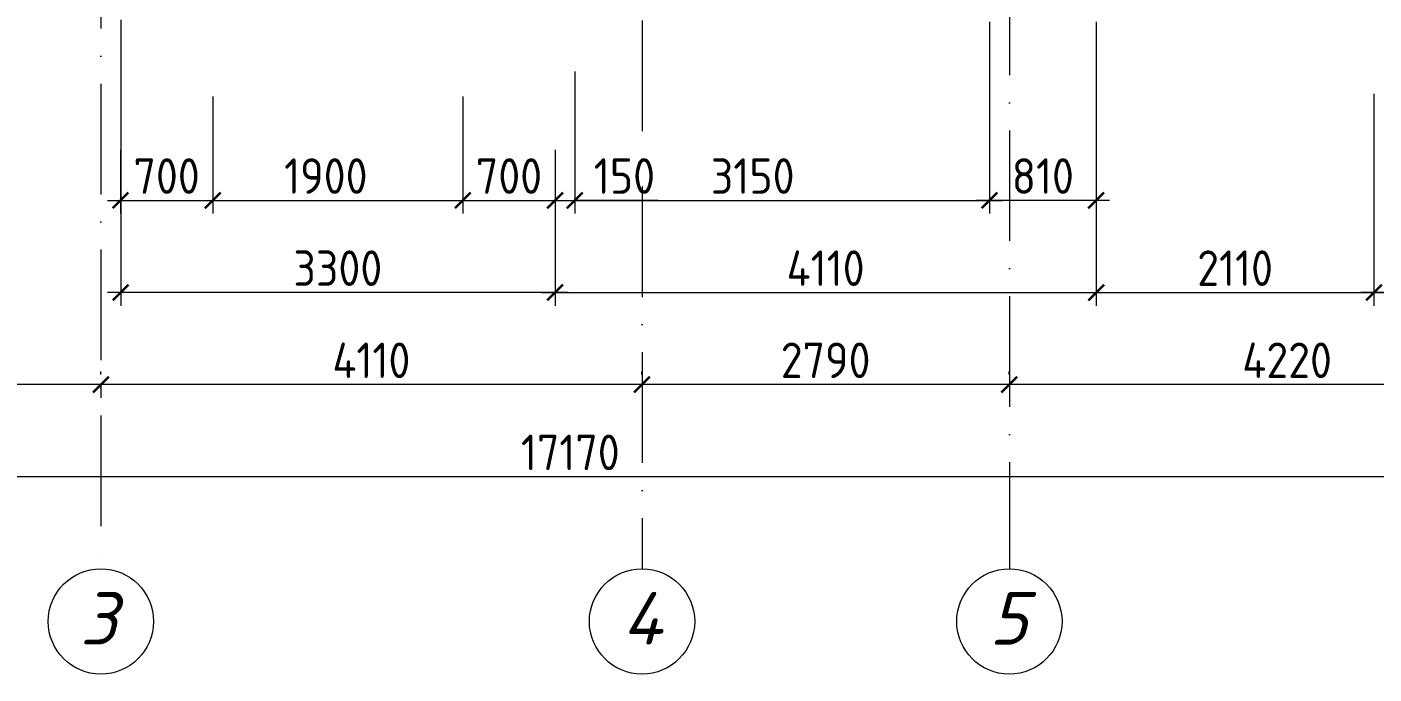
# Model space of a CAD drawing. Header units: millimetres. Extents: x 854812 to 1164625, y 589925 to 823301.
# Drawn here: x 1016034 to 1026265, y 684540 to 689457 of the extents above; entities that cross this region are included whole.
import ezdxf
from ezdxf.enums import TextEntityAlignment as Align

# ---------------------------------------------------------------- set-up
doc = ezdxf.new("R2010")
doc.units = ezdxf.units.MM
doc.linetypes.add('ACAD_ISO10W100', pattern=[18, 12, -3, 0, -3])
doc.linetypes.add('JIS_08_15', pattern=[17.25, 15, -0.75, 0.75, -0.75])
doc.layers.get('Defpoints').update_dxf_attribs({"color": 40})
for name, color, linetype, lineweight in [('оси', 50, 'JIS_08_15', 9), ('размеры', 215, 'Continuous', 13), ('текст', 7, 'Continuous', 13)]:
    doc.layers.add(name, color=color, linetype=linetype, lineweight=lineweight)
doc.styles.add('GOST 2.304', font='isocpeur.ttf', dxfattribs={"width": 0.9})
doc.styles.add('Isocpeur', font='isocpeui.ttf')
doc.dimstyles.new('1', dxfattribs={"dimscale": 100, "dimtxt": 2.7, "dimasz": 1.2, "dimexe": 1, "dimexo": 1, "dimgap": 0.5, "dimtad": 1, "dimdec": 0, "dimzin": 0, "dimdsep": 46, "dimtxsty": 'GOST 2.304', "dimblk": 'ARCHTICK', "dimcen": 0.09, "dimdle": 1, "dimclrd": 256, "dimclre": 256, "dimclrt": 7, "dimadec": 0, "dimazin": 0, "dimtfac": 1, "dimtdec": 0, "dimtmove": 1, "dimatfit": 3, "dimldrblk": 'ARCHTICK', "dimfxl": 100, "dimtolj": 1, "dimtzin": 0, "dimlwd": 5, "dimlwe": 5, "dimarcsym": 1})

# ---------------------------------------------------------------- blocks, each defined once
blk = doc.blocks.new('_ArchTick')
at = {"color": 0, "linetype": 'ByBlock', "const_width": 0.15}
blk.add_lwpolyline([(-0.5, -0.5), (0.5, 0.5)], dxfattribs=at)
blk = doc.blocks.new('*D572')
at = {"layer": 'Defpoints', "color": 0, "ltscale": 0.1}
for p in [(1026265, 689049), (1027565, 687894), (1026265, 687439)]:
    blk.add_point(p, dxfattribs=at)
at = {"layer": 'размеры', "lineweight": 5, "ltscale": 0.1}
for p, q in [((1026265, 688949), (1026265, 687339)), ((1027565, 687794), (1027565, 687339)), ((1027665, 687439), (1026165, 687439))]:
    blk.add_line(p, q, dxfattribs=at)
at = {"layer": 'размеры', "lineweight": 5, "ltscale": 0.1, "xscale": 120, "yscale": 120, "zscale": 120, "rotation": 180}
blk.add_blockref('_ArchTick', (1026265, 687439), dxfattribs=at)
at = {"layer": 'размеры', "lineweight": 5, "ltscale": 0.1, "xscale": 120, "yscale": 120, "zscale": 120}
blk.add_blockref('_ArchTick', (1027565, 687439), dxfattribs=at)
at = {"layer": 'размеры', "color": 7, "ltscale": 0.1, "insert": (1026965, 687624), "char_height": 270, "attachment_point": 5, "style": 'GOST 2.304'}
blk.add_mtext('\\A1;1300', dxfattribs=at)
blk = doc.blocks.new('*D583')
at = {"layer": 'Defpoints', "color": 0, "ltscale": 0.1}
for p in [(1016746, 689610), (1020045, 688320), (1016746, 687439)]:
    blk.add_point(p, dxfattribs=at)
at = {"layer": 'размеры', "lineweight": 5, "ltscale": 0.1}
for p, q in [((1016746, 689510), (1016746, 687339)), ((1020045, 688220), (1020045, 687339)), ((1020145, 687439), (1016646, 687439))]:
    blk.add_line(p, q, dxfattribs=at)
at = {"layer": 'размеры', "lineweight": 5, "ltscale": 0.1, "xscale": 120, "yscale": 120, "zscale": 120, "rotation": 180}
blk.add_blockref('_ArchTick', (1016746, 687439), dxfattribs=at)
at = {"layer": 'размеры', "lineweight": 5, "ltscale": 0.1, "xscale": 120, "yscale": 120, "zscale": 120}
blk.add_blockref('_ArchTick', (1020045, 687439), dxfattribs=at)
at = {"layer": 'размеры', "color": 7, "ltscale": 0.1, "insert": (1018395, 687624), "char_height": 270, "attachment_point": 5, "style": 'GOST 2.304'}
blk.add_mtext('\\A1;3300', dxfattribs=at)
blk = doc.blocks.new('*D593')
at = {"layer": 'Defpoints', "color": 0}
for p in [(1011745, 686039), (1011745, 686016), (1028915, 686016)]:
    blk.add_point(p, dxfattribs=at)
at = {"layer": 'размеры', "lineweight": 5}
for p, q in [((1011745, 686116), (1011745, 686139)), ((1028915, 686116), (1028915, 686139)), ((1029015, 686039), (1011645, 686039))]:
    blk.add_line(p, q, dxfattribs=at)
at = {"layer": 'размеры', "lineweight": 5, "xscale": 120, "yscale": 120, "zscale": 120, "rotation": 180}
blk.add_blockref('_ArchTick', (1011745, 686039), dxfattribs=at)
at = {"layer": 'размеры', "lineweight": 5, "xscale": 120, "yscale": 120, "zscale": 120}
blk.add_blockref('_ArchTick', (1028915, 686039), dxfattribs=at)
at = {"layer": 'размеры', "color": 7, "insert": (1020161, 686224), "char_height": 270, "attachment_point": 5, "style": 'GOST 2.304'}
blk.add_mtext('\\A1;17170', dxfattribs=at)
blk = doc.blocks.new('*D597')
at = {"layer": 'Defpoints', "color": 0}
for p in [(1023495, 686739), (1023495, 686716), (1027715, 686716)]:
    blk.add_point(p, dxfattribs=at)
at = {"layer": 'размеры', "lineweight": 5}
for p, q in [((1023495, 686816), (1023495, 686839)), ((1027715, 686816), (1027715, 686839)), ((1027815, 686739), (1023395, 686739))]:
    blk.add_line(p, q, dxfattribs=at)
at = {"layer": 'размеры', "lineweight": 5, "xscale": 120, "yscale": 120, "zscale": 120, "rotation": 180}
blk.add_blockref('_ArchTick', (1023495, 686739), dxfattribs=at)
at = {"layer": 'размеры', "lineweight": 5, "xscale": 120, "yscale": 120, "zscale": 120}
blk.add_blockref('_ArchTick', (1027715, 686739), dxfattribs=at)
at = {"layer": 'размеры', "color": 7, "insert": (1025605, 686924), "char_height": 270, "attachment_point": 5, "style": 'GOST 2.304'}
blk.add_mtext('\\A1;4220', dxfattribs=at)
blk = doc.blocks.new('*D598')
at = {"layer": 'Defpoints', "color": 0}
for p in [(1020705, 686739), (1020705, 686716), (1023495, 686716)]:
    blk.add_point(p, dxfattribs=at)
at = {"layer": 'размеры', "lineweight": 5}
for p, q in [((1020705, 686816), (1020705, 686839)), ((1023495, 686816), (1023495, 686839)), ((1023595, 686739), (1020605, 686739))]:
    blk.add_line(p, q, dxfattribs=at)
at = {"layer": 'размеры', "lineweight": 5, "xscale": 120, "yscale": 120, "zscale": 120, "rotation": 180}
blk.add_blockref('_ArchTick', (1020705, 686739), dxfattribs=at)
at = {"layer": 'размеры', "lineweight": 5, "xscale": 120, "yscale": 120, "zscale": 120}
blk.add_blockref('_ArchTick', (1023495, 686739), dxfattribs=at)
at = {"layer": 'размеры', "color": 7, "insert": (1022100, 686924), "char_height": 270, "attachment_point": 5, "style": 'GOST 2.304'}
blk.add_mtext('\\A1;2790', dxfattribs=at)
blk = doc.blocks.new('*D601')
at = {"layer": 'Defpoints', "color": 0}
for p in [(1016596, 686739), (1016596, 686716), (1020705, 686716)]:
    blk.add_point(p, dxfattribs=at)
at = {"layer": 'размеры', "lineweight": 5}
for p, q in [((1016596, 686816), (1016596, 686839)), ((1020705, 686816), (1020705, 686839)), ((1020805, 686739), (1016496, 686739))]:
    blk.add_line(p, q, dxfattribs=at)
at = {"layer": 'размеры', "lineweight": 5, "xscale": 120, "yscale": 120, "zscale": 120, "rotation": 180}
blk.add_blockref('_ArchTick', (1016596, 686739), dxfattribs=at)
at = {"layer": 'размеры', "lineweight": 5, "xscale": 120, "yscale": 120, "zscale": 120}
blk.add_blockref('_ArchTick', (1020705, 686739), dxfattribs=at)
at = {"layer": 'размеры', "color": 7, "insert": (1018650, 686924), "char_height": 270, "attachment_point": 5, "style": 'GOST 2.304'}
blk.add_mtext('\\A1;4110', dxfattribs=at)
blk = doc.blocks.new('*D602')
at = {"layer": 'Defpoints', "color": 0}
for p in [(1016596, 686839), (1011745, 686739), (1011745, 686716)]:
    blk.add_point(p, dxfattribs=at)
at = {"layer": 'размеры', "lineweight": 5}
for p, q in [((1011745, 686816), (1011745, 686839)), ((1016696, 686739), (1011645, 686739)), ((1016596, 686739), (1016596, 686639))]:
    blk.add_line(p, q, dxfattribs=at)
at = {"layer": 'размеры', "lineweight": 5, "xscale": 120, "yscale": 120, "zscale": 120, "rotation": 180}
blk.add_blockref('_ArchTick', (1011745, 686739), dxfattribs=at)
at = {"layer": 'размеры', "lineweight": 5, "xscale": 120, "yscale": 120, "zscale": 120}
blk.add_blockref('_ArchTick', (1016596, 686739), dxfattribs=at)
at = {"layer": 'размеры', "color": 7, "insert": (1014170, 686924), "char_height": 270, "attachment_point": 5, "style": 'GOST 2.304'}
blk.add_mtext('\\A1;4850', dxfattribs=at)
blk = doc.blocks.new('*D652')
at = {"layer": 'Defpoints', "color": 0, "ltscale": 0.1}
for p in [(1017445, 689029), (1019345, 689029), (1019345, 688139)]:
    blk.add_point(p, dxfattribs=at)
at = {"layer": 'размеры', "lineweight": 5, "ltscale": 0.1}
for p, q in [((1017445, 688929), (1017445, 688039)), ((1019345, 688929), (1019345, 688039)), ((1017345, 688139), (1019445, 688139))]:
    blk.add_line(p, q, dxfattribs=at)
at = {"layer": 'размеры', "lineweight": 5, "ltscale": 0.1, "xscale": 120, "yscale": 120, "zscale": 120, "rotation": 180}
blk.add_blockref('_ArchTick', (1017445, 688139), dxfattribs=at)
at = {"layer": 'размеры', "lineweight": 5, "ltscale": 0.1, "xscale": 120, "yscale": 120, "zscale": 120}
blk.add_blockref('_ArchTick', (1019345, 688139), dxfattribs=at)
at = {"layer": 'размеры', "color": 7, "ltscale": 0.1, "insert": (1018304, 688324), "char_height": 270, "attachment_point": 5, "style": 'GOST 2.304'}
blk.add_mtext('\\A1;1900', dxfattribs=at)
blk = doc.blocks.new('*D653')
at = {"layer": 'Defpoints', "color": 0, "ltscale": 0.1}
for p in [(1019345, 688774), (1020045, 688624), (1020045, 688139)]:
    blk.add_point(p, dxfattribs=at)
at = {"layer": 'размеры', "lineweight": 5, "ltscale": 0.1}
for p, q in [((1019345, 688674), (1019345, 688039)), ((1020045, 688524), (1020045, 688039)), ((1019245, 688139), (1020145, 688139))]:
    blk.add_line(p, q, dxfattribs=at)
at = {"layer": 'размеры', "lineweight": 5, "ltscale": 0.1, "xscale": 120, "yscale": 120, "zscale": 120, "rotation": 180}
blk.add_blockref('_ArchTick', (1019345, 688139), dxfattribs=at)
at = {"layer": 'размеры', "lineweight": 5, "ltscale": 0.1, "xscale": 120, "yscale": 120, "zscale": 120}
blk.add_blockref('_ArchTick', (1020045, 688139), dxfattribs=at)
at = {"layer": 'размеры', "color": 7, "ltscale": 0.1, "insert": (1019695, 688324), "char_height": 270, "attachment_point": 5, "style": 'GOST 2.304'}
blk.add_mtext('\\A1;700', dxfattribs=at)
blk = doc.blocks.new('*D654')
at = {"layer": 'Defpoints', "color": 0, "ltscale": 0.1}
for p in [(1016745, 688624), (1017445, 688624), (1017445, 688139)]:
    blk.add_point(p, dxfattribs=at)
at = {"layer": 'размеры', "lineweight": 5, "ltscale": 0.1}
for p, q in [((1016745, 688524), (1016745, 688039)), ((1017445, 688524), (1017445, 688039)), ((1016645, 688139), (1017545, 688139))]:
    blk.add_line(p, q, dxfattribs=at)
at = {"layer": 'размеры', "lineweight": 5, "ltscale": 0.1, "xscale": 120, "yscale": 120, "zscale": 120, "rotation": 180}
blk.add_blockref('_ArchTick', (1016745, 688139), dxfattribs=at)
at = {"layer": 'размеры', "lineweight": 5, "ltscale": 0.1, "xscale": 120, "yscale": 120, "zscale": 120}
blk.add_blockref('_ArchTick', (1017445, 688139), dxfattribs=at)
at = {"layer": 'размеры', "color": 7, "ltscale": 0.1, "insert": (1017095, 688324), "char_height": 270, "attachment_point": 5, "style": 'GOST 2.304'}
blk.add_mtext('\\A1;700', dxfattribs=at)
blk = doc.blocks.new('*D657')
at = {"layer": 'Defpoints', "color": 0, "lineweight": 50, "ltscale": 0.1}
for p in [(1023345, 689595), (1020195, 689218), (1023345, 688139)]:
    blk.add_point(p, dxfattribs=at)
at = {"layer": 'размеры', "lineweight": 5, "ltscale": 0.1}
for p, q in [((1023345, 689495), (1023345, 688039)), ((1020195, 689118), (1020195, 688039)), ((1020095, 688139), (1023445, 688139))]:
    blk.add_line(p, q, dxfattribs=at)
at = {"layer": 'размеры', "lineweight": 5, "ltscale": 0.1, "xscale": 120, "yscale": 120, "zscale": 120, "rotation": 180}
blk.add_blockref('_ArchTick', (1020195, 688139), dxfattribs=at)
at = {"layer": 'размеры', "lineweight": 5, "ltscale": 0.1, "xscale": 120, "yscale": 120, "zscale": 120}
blk.add_blockref('_ArchTick', (1023345, 688139), dxfattribs=at)
at = {"layer": 'размеры', "color": 7, "ltscale": 0.1, "insert": (1021546, 688324), "char_height": 270, "attachment_point": 5, "style": 'GOST 2.304'}
blk.add_mtext('\\A1;3150', dxfattribs=at)
blk = doc.blocks.new('*D658')
at = {"layer": 'Defpoints', "color": 0, "ltscale": 0.1}
for p in [(1020045, 688624), (1020195, 688624), (1020195, 688139)]:
    blk.add_point(p, dxfattribs=at)
at = {"layer": 'размеры', "lineweight": 5, "ltscale": 0.1}
for p, q in [((1020045, 688524), (1020045, 688039)), ((1020195, 688524), (1020195, 688039)), ((1019945, 688139), (1020295, 688139)), ((1020829, 688139), (1020195, 688139))]:
    blk.add_line(p, q, dxfattribs=at)
at = {"layer": 'размеры', "lineweight": 5, "ltscale": 0.1, "xscale": 120, "yscale": 120, "zscale": 120, "rotation": 180}
blk.add_blockref('_ArchTick', (1020045, 688139), dxfattribs=at)
at = {"layer": 'размеры', "lineweight": 5, "ltscale": 0.1, "xscale": 120, "yscale": 120, "zscale": 120}
blk.add_blockref('_ArchTick', (1020195, 688139), dxfattribs=at)
at = {"layer": 'размеры', "color": 7, "ltscale": 0.1, "insert": (1020572, 688324), "char_height": 270, "attachment_point": 5, "style": 'GOST 2.304'}
blk.add_mtext('\\A1;150', dxfattribs=at)
blk = doc.blocks.new('*D659')
at = {"layer": 'Defpoints', "color": 0, "lineweight": 50, "ltscale": 0.1}
for p in [(1024155, 689595), (1023345, 688572), (1023345, 688139)]:
    blk.add_point(p, dxfattribs=at)
at = {"layer": 'размеры', "lineweight": 5, "ltscale": 0.1}
for p, q in [((1024155, 689495), (1024155, 688039)), ((1023345, 688472), (1023345, 688039)), ((1024255, 688139), (1023245, 688139))]:
    blk.add_line(p, q, dxfattribs=at)
at = {"layer": 'размеры', "lineweight": 5, "ltscale": 0.1, "xscale": 120, "yscale": 120, "zscale": 120, "rotation": 180}
blk.add_blockref('_ArchTick', (1023345, 688139), dxfattribs=at)
at = {"layer": 'размеры', "lineweight": 5, "ltscale": 0.1, "xscale": 120, "yscale": 120, "zscale": 120}
blk.add_blockref('_ArchTick', (1024155, 688139), dxfattribs=at)
at = {"layer": 'размеры', "color": 7, "ltscale": 0.1, "insert": (1023750, 688324), "char_height": 270, "attachment_point": 5, "style": 'GOST 2.304'}
blk.add_mtext('\\A1;810', dxfattribs=at)
blk = doc.blocks.new('*D1512')
at = {"layer": 'Defpoints', "color": 0, "lineweight": 50, "ltscale": 0.1}
for p in [(1024155, 688767), (1026265, 688767), (1026265, 687439)]:
    blk.add_point(p, dxfattribs=at)
at = {"layer": 'размеры', "lineweight": 5, "ltscale": 0.1}
for p, q in [((1024155, 688667), (1024155, 687339)), ((1026265, 688667), (1026265, 687339)), ((1024055, 687439), (1026365, 687439))]:
    blk.add_line(p, q, dxfattribs=at)
at = {"layer": 'размеры', "lineweight": 5, "ltscale": 0.1, "xscale": 120, "yscale": 120, "zscale": 120, "rotation": 180}
blk.add_blockref('_ArchTick', (1024155, 687439), dxfattribs=at)
at = {"layer": 'размеры', "lineweight": 5, "ltscale": 0.1, "xscale": 120, "yscale": 120, "zscale": 120}
blk.add_blockref('_ArchTick', (1026265, 687439), dxfattribs=at)
at = {"layer": 'размеры', "color": 7, "lineweight": 50, "ltscale": 0.1, "insert": (1025210, 687624), "char_height": 270, "attachment_point": 5, "style": 'GOST 2.304'}
blk.add_mtext('\\A1;2110', dxfattribs=at)
blk = doc.blocks.new('*D1513')
at = {"layer": 'Defpoints', "color": 0, "lineweight": 50, "ltscale": 0.1}
for p in [(1020045, 687780), (1024155, 687780), (1024155, 687439)]:
    blk.add_point(p, dxfattribs=at)
at = {"layer": 'размеры', "lineweight": 5, "ltscale": 0.1}
for p, q in [((1020045, 687680), (1020045, 687339)), ((1024155, 687680), (1024155, 687339)), ((1019945, 687439), (1024255, 687439))]:
    blk.add_line(p, q, dxfattribs=at)
at = {"layer": 'размеры', "lineweight": 5, "ltscale": 0.1, "xscale": 120, "yscale": 120, "zscale": 120, "rotation": 180}
blk.add_blockref('_ArchTick', (1020045, 687439), dxfattribs=at)
at = {"layer": 'размеры', "lineweight": 5, "ltscale": 0.1, "xscale": 120, "yscale": 120, "zscale": 120}
blk.add_blockref('_ArchTick', (1024155, 687439), dxfattribs=at)
at = {"layer": 'размеры', "color": 7, "lineweight": 50, "ltscale": 0.1, "insert": (1022100, 687624), "char_height": 270, "attachment_point": 5, "style": 'GOST 2.304'}
blk.add_mtext('\\A1;4110', dxfattribs=at)

msp = doc.modelspace()

# ---------------------------------------------------------------- linework, layer by layer
at = {"layer": 'оси', "color": 7, "linetype": 'ACAD_ISO10W100', "ltscale": 70}
for p, q in [((1016595.5, 691545.1), (1016595.5, 685339.5)), ((1023495.5, 691190.8), (1023495.5, 685339.5)), ((1020705.5, 690765.1), (1020705.5, 685339.5))]:
    msp.add_line(p, q, dxfattribs=at)
at = {"layer": 'текст', "color": 7}
for centre in [(1016595.5, 684939.5), (1020705.5, 684939.5), (1023495.5, 684939.5)]:
    msp.add_circle(centre, 400, dxfattribs=at)

# ---------------------------------------------------------------- texts
at = {"layer": 'текст', "color": 7, "style": 'Isocpeur'}
for s, p in [('3', (1016575.9, 684763.1)), ('4', (1020704.3, 684763.1)), ('5', (1023488, 684763.1))]:
    msp.add_text(s, height=400, dxfattribs=at).set_placement(p, align=Align.CENTER)

# ---------------------------------------------------------------- dimensions: what is measured, and where the dimension line sits
at = {"layer": 'размеры', "ltscale": 0.1}
dim = msp.add_linear_dim(base=(1016745.5, 687439.5), p1=(1020045.5, 688319.9), p2=(1016745.5, 689609.9), angle=180, dimstyle='1', dxfattribs=at)
dim.commit()
dim.dimension.update_dxf_attribs({"geometry": '*D583', "text_midpoint": (1018395.5, 687624.5)})
for base, p1, p2, picture, middle in [((1023345.5, 688139.5), (1020195.5, 689218), (1023345.5, 689595.1), '*D657', (1021545.7, 688139.5)), ((1019345.5, 688139.5), (1017445.5, 689028.6), (1019345.5, 689028.6), '*D652', (1018303.7, 688139.5)), ((1020195.5, 688139.5), (1020045.5, 688623.6), (1020195.5, 688623.6), '*D658', (1020572, 688139.5))]:
    dim = msp.add_linear_dim(base=base, p1=p1, p2=p2, dimstyle='1', dxfattribs=at)
    dim.commit()
    dim.dimension.update_dxf_attribs({"geometry": picture, "text_midpoint": middle, "dimtype": 160})
for base, p1, p2, picture, middle in [((1023345.5, 688139.5), (1024155.5, 689595.3), (1023345.5, 688571.6), '*D659', (1023750.5, 688324.5)), ((1020045.5, 688139.5), (1019345.5, 688773.6), (1020045.5, 688623.6), '*D653', (1019695.5, 688324.5)), ((1017445.5, 688139.5), (1016745.5, 688623.6), (1017445.5, 688623.6), '*D654', (1017095.5, 688324.5))]:
    dim = msp.add_linear_dim(base=base, p1=p1, p2=p2, dimstyle='1', dxfattribs=at)
    dim.commit()
    dim.dimension.update_dxf_attribs({"geometry": picture, "text_midpoint": middle})
dim = msp.add_linear_dim(base=(1026265.5, 687439.5), p1=(1027565.5, 687894), p2=(1026265.5, 689048.6), angle=180, dimstyle='1', dxfattribs=at)
dim.commit()
dim.dimension.update_dxf_attribs({"geometry": '*D572', "text_midpoint": (1026965.5, 687439.5), "dimtype": 160})
at = {"layer": 'размеры', "color": 1, "lineweight": 50, "ltscale": 0.1}
for base, p1, p2, picture, middle in [((1026265.5, 687439.5), (1024155.5, 688767.4), (1026265.5, 688767.4), '*D1512', (1025210.5, 687624.5)), ((1024155.5, 687439.5), (1020045.5, 687779.7), (1024155.5, 687779.7), '*D1513', (1022100.5, 687624.5))]:
    dim = msp.add_linear_dim(base=base, p1=p1, p2=p2, dimstyle='1', dxfattribs=at)
    dim.commit()
    dim.dimension.update_dxf_attribs({"geometry": picture, "text_midpoint": middle})
at = {"layer": 'размеры'}
for base, p1, p2, picture, middle in [((1011745.4, 686739.5), (1016595.5, 686839.5), (1011745.4, 686716.3), '*D602', (1014170.5, 686924.5)), ((1016595.5, 686739.5), (1020705.5, 686716.3), (1016595.5, 686716.3), '*D601', (1018650.5, 686924.5)), ((1020705.5, 686739.5), (1023495.5, 686716.3), (1020705.5, 686716.3), '*D598', (1022100.5, 686924.5)), ((1023495.5, 686739.5), (1027715.5, 686716.3), (1023495.5, 686716.3), '*D597', (1025605.5, 686924.5))]:
    dim = msp.add_linear_dim(base=base, p1=p1, p2=p2, angle=180, dimstyle='1', dxfattribs=at)
    dim.commit()
    dim.dimension.update_dxf_attribs({"geometry": picture, "text_midpoint": middle})
dim = msp.add_linear_dim(base=(1011745.4, 686039.5), p1=(1028915.5, 686016.3), p2=(1011745.4, 686016.3), angle=180, dimstyle='1', dxfattribs=at)
dim.commit()
dim.dimension.update_dxf_attribs({"geometry": '*D593', "text_midpoint": (1020161.3, 686039.5), "dimtype": 160})

doc.saveas('drawing.dxf')
